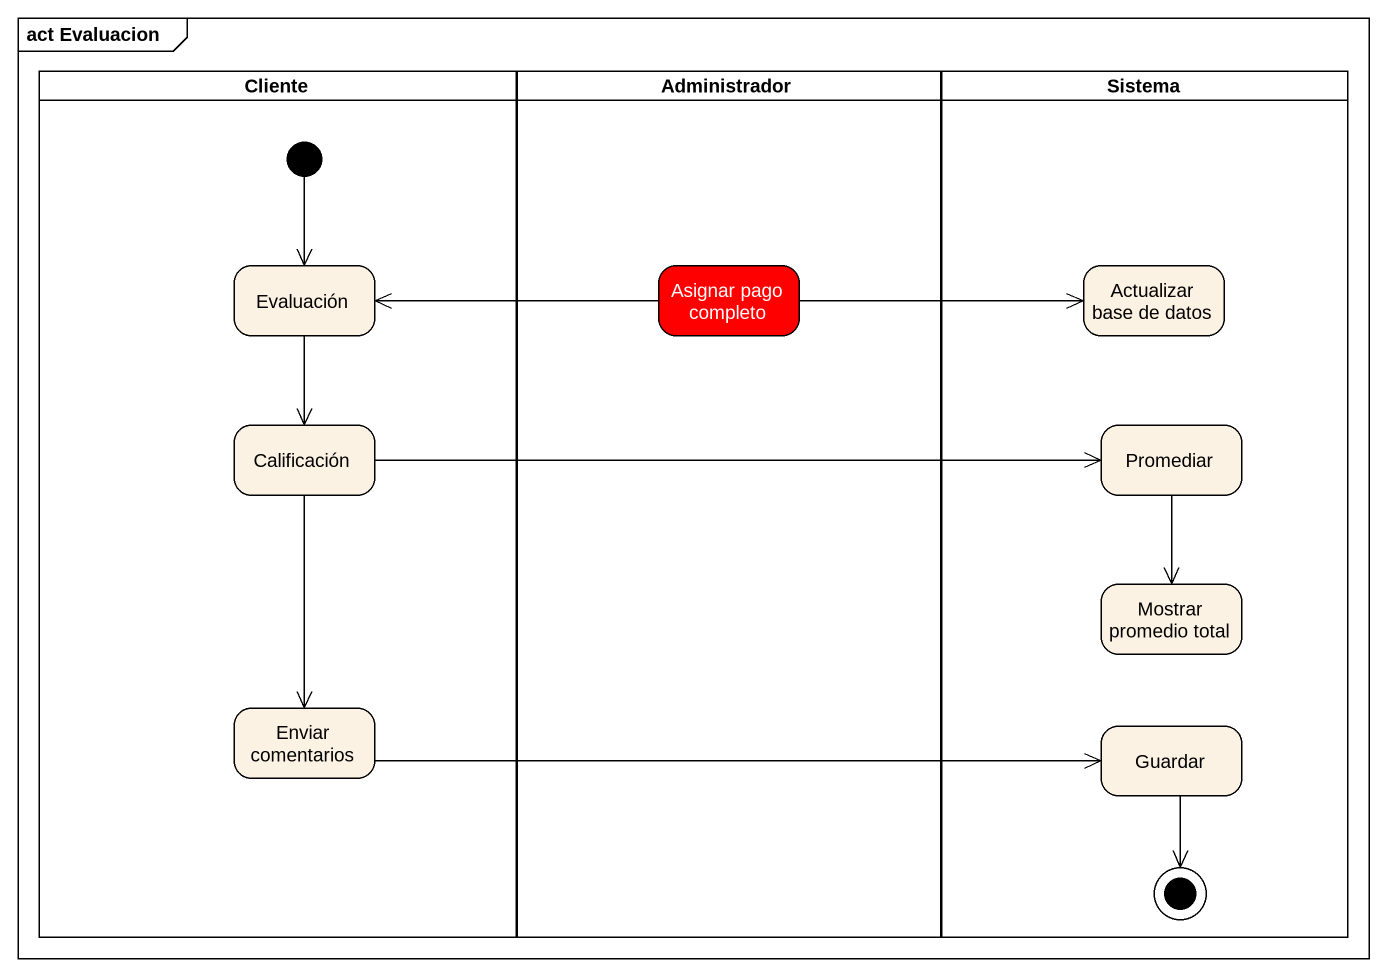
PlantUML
@startuml
mainframe act Evaluacion
hide empty description
state Cliente <<partition>> {
  state Evaluación
  state Calificación
  state "Enviar comentarios" as Enviar_comentarios
  [*] --> Evaluación
}
state Administrador <<partition>> {
  state "Asignar pago completo" as Asignar_pago_completo #FF0000
}
state Sistema <<partition>> {
  state "Actualizar base de datos" as Actualizar_base_de_datos
  state Promediar
  state "Mostrar promedio total" as Mostrar_promedio_total
  state Guardar
  Guardar --> [*]
}
Evaluación --> Calificación
Asignar_pago_completo -left-> Evaluación
Asignar_pago_completo -right-> Actualizar_base_de_datos
Calificación -right-> Promediar
Calificación --> Enviar_comentarios
Promediar --> Mostrar_promedio_total
Enviar_comentarios -right-> Guardar
@enduml
